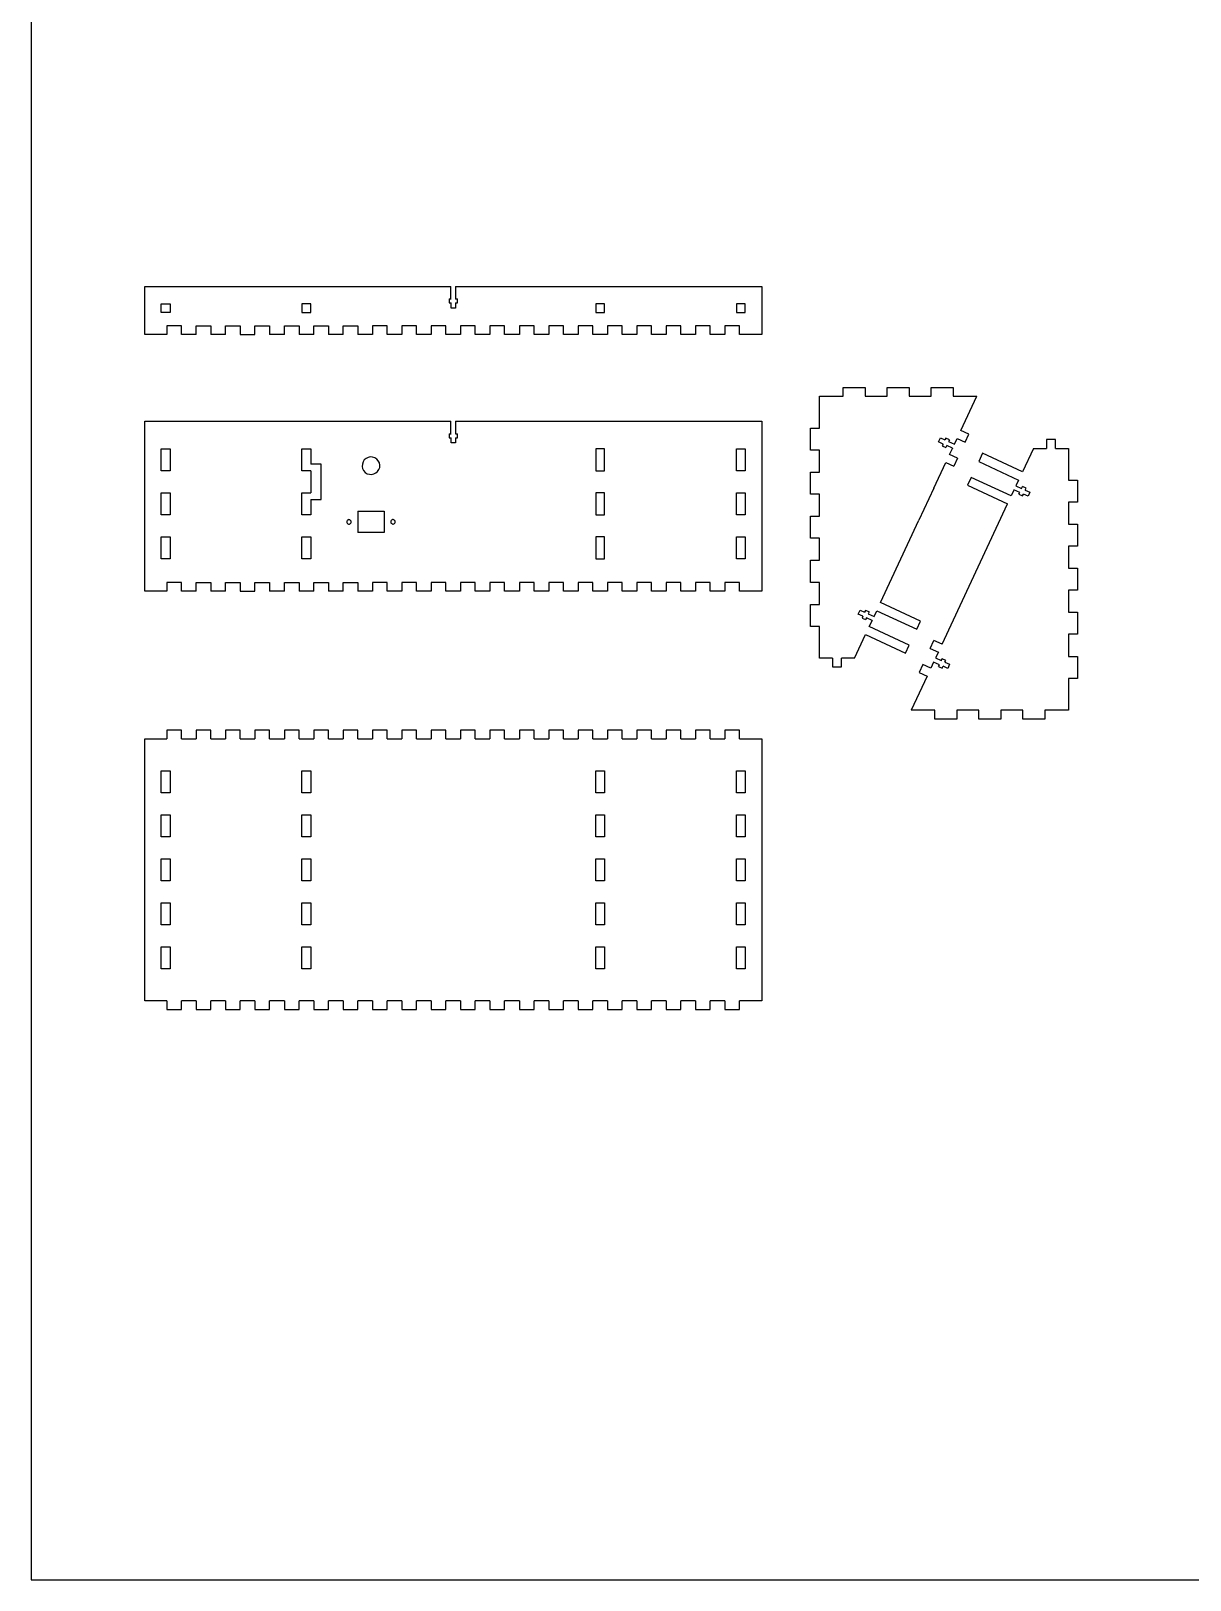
# Model space of a CAD drawing. Header units: metres. Extents: x -1012 to 1988, y -1326 to 674.
# Drawn here: x -1012 to -223, y -1326 to -271 of the extents above; entities that cross this region are included whole.
import ezdxf

# ---------------------------------------------------------------- set-up
doc = ezdxf.new("R2010")
doc.units = ezdxf.units.M

msp = doc.modelspace()

# ---------------------------------------------------------------- linework, layer by layer
at = {"layer": 'Layer0'}
for p, q in [((-1012.2, 674.1), (-1012.2, -1325.9)), ((-934.7, -477.6), (-934.7, -444.8)), ((-934.7, -444.8), (-726.3, -444.8)), ((-727.4, -453.4), (-726.3, -453.4)), ((-727.4, -453.4), (-727.4, -456.1)), ((-726.3, -453.4), (-726.3, -444.8)), ((-726.3, -453.5), (-726.3, -453.4)), ((-726.3, -453.4), (-726.1, -453.4)), ((-723.1, -444.8), (-723.1, -453.4)), ((-723.1, -444.8), (-514.7, -444.8)), ((-723.1, -453.4), (-721.7, -453.4)), ((-723.1, -453.4), (-723.1, -453.5)), ((-721.7, -456.1), (-721.7, -453.4)), ((-514.7, -444.8), (-514.7, -477.6)), ((-923.5, -462.6), (-923.5, -456.6)), ((-923.5, -456.6), (-917.5, -456.6)), ((-917.5, -462.6), (-923.5, -462.6)), ((-917.5, -456.6), (-917.5, -462.6)), ((-827.7, -456.6), (-827.7, -462.6)), ((-821.7, -456.6), (-827.7, -456.6)), ((-827.7, -462.6), (-821.7, -462.6)), ((-821.7, -462.6), (-821.7, -456.6)), ((-727.4, -456.1), (-726.1, -456.1)), ((-726.1, -459.6), (-726.1, -456.1)), ((-723.1, -459.6), (-726.1, -459.6)), ((-723.1, -456.1), (-721.7, -456.1)), ((-723.1, -456.1), (-723.1, -459.6)), ((-627.7, -456.6), (-627.7, -462.6)), ((-621.7, -456.6), (-627.7, -456.6)), ((-627.7, -462.6), (-621.7, -462.6)), ((-621.7, -462.6), (-621.7, -456.6)), ((-525.9, -456.6), (-531.9, -456.6)), ((-531.9, -456.6), (-531.9, -462.6)), ((-531.9, -462.6), (-525.9, -462.6)), ((-525.9, -462.6), (-525.9, -456.6)), ((-909.7, -471.6), (-919.7, -471.6)), ((-919.7, -471.6), (-919.7, -477.6)), ((-909.7, -477.6), (-909.7, -471.6)), ((-899.7, -477.6), (-899.7, -471.6)), ((-899.7, -471.6), (-889.7, -471.6)), ((-889.7, -471.6), (-889.7, -477.6)), ((-879.7, -477.6), (-879.7, -471.6)), ((-879.7, -471.6), (-869.7, -471.6)), ((-869.7, -471.6), (-869.7, -477.6)), ((-859.7, -477.6), (-859.7, -471.6)), ((-859.7, -471.6), (-849.7, -471.6)), ((-849.7, -471.6), (-849.7, -477.6)), ((-839.7, -477.6), (-839.7, -471.6)), ((-839.7, -471.6), (-829.7, -471.6)), ((-829.7, -471.6), (-829.7, -477.6)), ((-819.7, -477.6), (-819.7, -471.6)), ((-819.7, -471.6), (-809.7, -471.6)), ((-809.7, -471.6), (-809.7, -477.6)), ((-799.7, -477.6), (-799.7, -471.6)), ((-799.7, -471.6), (-789.7, -471.6)), ((-789.7, -471.6), (-789.7, -477.6)), ((-769.7, -471.6), (-779.7, -471.6)), ((-779.7, -471.6), (-779.7, -477.6)), ((-769.7, -477.6), (-769.7, -471.6)), ((-749.7, -471.6), (-759.7, -471.6)), ((-759.7, -471.6), (-759.7, -477.6)), ((-749.7, -477.6), (-749.7, -471.6)), ((-729.7, -471.6), (-739.7, -471.6)), ((-739.7, -471.6), (-739.7, -477.6)), ((-729.7, -477.6), (-729.7, -471.6)), ((-709.7, -471.6), (-719.7, -471.6)), ((-719.7, -471.6), (-719.7, -477.6)), ((-709.7, -477.6), (-709.7, -471.6)), ((-689.7, -471.6), (-699.7, -471.6)), ((-699.7, -471.6), (-699.7, -477.6)), ((-689.7, -477.6), (-689.7, -471.6)), ((-669.7, -471.6), (-679.7, -471.6)), ((-679.7, -471.6), (-679.7, -477.6)), ((-669.7, -477.6), (-669.7, -471.6)), ((-649.7, -471.6), (-659.7, -471.6)), ((-659.7, -471.6), (-659.7, -477.6)), ((-649.7, -477.6), (-649.7, -471.6)), ((-629.7, -471.6), (-639.7, -471.6)), ((-639.7, -471.6), (-639.7, -477.6)), ((-629.7, -477.6), (-629.7, -471.6)), ((-609.7, -471.6), (-619.7, -471.6)), ((-619.7, -471.6), (-619.7, -477.6)), ((-609.7, -477.6), (-609.7, -471.6)), ((-589.7, -471.6), (-599.7, -471.6)), ((-599.7, -471.6), (-599.7, -477.6)), ((-589.7, -477.6), (-589.7, -471.6)), ((-569.7, -471.6), (-579.7, -471.6)), ((-579.7, -471.6), (-579.7, -477.6)), ((-569.7, -477.6), (-569.7, -471.6)), ((-549.7, -471.6), (-559.7, -471.6)), ((-559.7, -471.6), (-559.7, -477.6)), ((-549.7, -477.6), (-549.7, -471.6)), ((-529.7, -471.6), (-539.7, -471.6)), ((-539.7, -471.6), (-539.7, -477.6)), ((-529.7, -477.6), (-529.7, -471.6)), ((-919.7, -477.6), (-934.7, -477.6)), ((-899.7, -477.6), (-909.7, -477.6)), ((-879.7, -477.6), (-889.7, -477.6)), ((-869.7, -477.6), (-859.7, -477.6)), ((-839.7, -477.6), (-849.7, -477.6)), ((-819.7, -477.6), (-829.7, -477.6)), ((-799.7, -477.6), (-809.7, -477.6)), ((-779.7, -477.6), (-789.7, -477.6)), ((-759.7, -477.6), (-769.7, -477.6)), ((-739.7, -477.6), (-749.7, -477.6)), ((-719.7, -477.6), (-729.7, -477.6)), ((-699.7, -477.6), (-709.7, -477.6)), ((-679.7, -477.6), (-689.7, -477.6)), ((-659.7, -477.6), (-669.7, -477.6)), ((-639.7, -477.6), (-649.7, -477.6)), ((-619.7, -477.6), (-629.7, -477.6)), ((-599.7, -477.6), (-609.7, -477.6)), ((-579.7, -477.6), (-589.7, -477.6)), ((-559.7, -477.6), (-569.7, -477.6)), ((-539.7, -477.6), (-549.7, -477.6)), ((-514.7, -477.6), (-529.7, -477.6)), ((-459.3, -519.7), (-459.3, -513.7)), ((-459.3, -513.7), (-444.3, -513.7)), ((-444.3, -513.7), (-444.3, -519.7)), ((-429.3, -519.7), (-429.3, -513.7)), ((-429.3, -513.7), (-414.3, -513.7)), ((-414.3, -513.7), (-414.3, -519.7)), ((-399.3, -519.7), (-399.3, -513.7)), ((-399.3, -513.7), (-384.3, -513.7)), ((-384.3, -513.7), (-384.3, -519.7)), ((-475.4, -519.7), (-459.3, -519.7)), ((-475.4, -541.4), (-475.4, -519.7)), ((-444.3, -519.7), (-429.3, -519.7)), ((-414.3, -519.7), (-399.3, -519.7)), ((-384.3, -519.7), (-368.2, -519.7)), ((-379.1, -542.9), (-368.2, -519.7)), ((-934.7, -652.5), (-934.7, -536.6)), ((-934.7, -536.6), (-726.3, -536.6)), ((-726.3, -545.2), (-726.3, -536.6)), ((-723.1, -536.6), (-723.1, -545.2)), ((-723.1, -536.6), (-514.7, -536.6)), ((-514.7, -536.6), (-514.7, -652.5)), ((-727.4, -545.2), (-727.4, -547.9)), ((-727.4, -545.2), (-726.3, -545.2)), ((-727.4, -547.9), (-726.1, -547.9)), ((-726.3, -545.2), (-726.3, -545.2)), ((-726.3, -545.2), (-726.1, -545.2)), ((-726.1, -551.3), (-726.1, -547.9)), ((-723.1, -545.2), (-721.7, -545.2)), ((-723.1, -545.2), (-723.1, -545.2)), ((-723.1, -547.9), (-723.1, -551.3)), ((-723.1, -547.9), (-721.7, -547.9)), ((-721.7, -547.9), (-721.7, -545.2)), ((-481.4, -556.4), (-481.4, -541.4)), ((-481.4, -541.4), (-475.4, -541.4)), ((-394.3, -550.8), (-393, -548)), ((-393, -548), (-389.9, -549.4)), ((-389.3, -548.2), (-389.9, -549.4)), ((-386.9, -549.3), (-389.3, -548.2)), ((-383.5, -552.4), (-381.6, -548.4)), ((-381.6, -548.4), (-376.2, -550.9)), ((-373.7, -545.5), (-379.1, -542.9)), ((-376.2, -550.9), (-373.7, -545.5)), ((-923.5, -570.4), (-923.5, -555.4)), ((-923.5, -555.4), (-917.5, -555.4)), ((-917.5, -555.4), (-917.5, -570.4)), ((-827.7, -570.4), (-827.7, -555.4)), ((-827.7, -555.4), (-821.7, -555.4)), ((-821.7, -555.4), (-821.7, -565.9)), ((-723.1, -551.3), (-726.1, -551.3)), ((-621.7, -555.4), (-627.7, -555.4)), ((-627.7, -555.4), (-627.7, -570.4)), ((-621.7, -570.4), (-621.7, -555.4)), ((-531.9, -570.4), (-531.9, -555.4)), ((-531.9, -555.4), (-525.9, -555.4)), ((-525.9, -555.4), (-525.9, -570.4)), ((-475.4, -556.4), (-481.4, -556.4)), ((-475.4, -571.4), (-475.4, -556.4)), ((-391.1, -552.2), (-394.3, -550.8)), ((-391.1, -552.2), (-391.7, -553.4)), ((-391.7, -553.4), (-389.2, -554.5)), ((-388.6, -553.3), (-389.2, -554.5)), ((-388.6, -553.3), (-388.7, -553.3)), ((-384.8, -555.1), (-388.6, -553.3)), ((-386.9, -549.3), (-387.4, -550.5)), ((-387.4, -550.5), (-383.5, -552.4)), ((-386.7, -559.3), (-384.8, -555.3)), ((-384.8, -555.1), (-384.8, -555.3)), ((-364.4, -558.5), (-366.9, -564)), ((-337.2, -571.2), (-364.4, -558.5)), ((-329.7, -555.2), (-337.2, -571.2)), ((-329.7, -555.2), (-320.7, -555.2)), ((-314.7, -549.2), (-320.7, -549.2)), ((-320.7, -549.2), (-320.7, -555.2)), ((-314.7, -555.2), (-314.7, -549.2)), ((-314.7, -555.2), (-305.7, -555.2)), ((-305.7, -555.2), (-305.7, -576.8)), ((-814.7, -565.9), (-821.7, -565.9)), ((-814.7, -589.9), (-814.7, -565.9)), ((-786.6, -565.8), (-786.7, -567.4)), ((-786.7, -567.4), (-786.4, -568.9)), ((-786.1, -564.3), (-786.6, -565.8)), ((-786.4, -568.9), (-785.7, -570.3)), ((-785.3, -563), (-786.1, -564.3)), ((-784.1, -562), (-785.3, -563)), ((-782.7, -561.3), (-784.1, -562)), ((-781.2, -561), (-782.7, -561.3)), ((-779.6, -561.1), (-781.2, -561)), ((-778.1, -561.5), (-779.6, -561.1)), ((-776.8, -562.4), (-778.1, -561.5)), ((-775.8, -563.6), (-776.8, -562.4)), ((-776.2, -570.9), (-775.3, -569.5)), ((-775, -565), (-775.8, -563.6)), ((-775.3, -569.5), (-774.8, -568.1)), ((-774.7, -566.5), (-775, -565)), ((-774.8, -568.1), (-774.7, -566.5)), ((-397.4, -582.3), (-389.2, -564.7)), ((-389.2, -564.7), (-383.8, -567.2)), ((-381.3, -561.8), (-386.7, -559.3)), ((-381.3, -561.8), (-383.8, -567.2)), ((-366.9, -564), (-339.8, -576.7)), ((-917.5, -570.4), (-923.5, -570.4)), ((-821.7, -570.4), (-827.7, -570.4)), ((-821.7, -570.4), (-821.7, -585.4)), ((-785.7, -570.3), (-784.6, -571.5)), ((-784.6, -571.5), (-783.3, -572.4)), ((-783.3, -572.4), (-781.8, -572.8)), ((-781.8, -572.8), (-780.3, -572.9)), ((-780.3, -572.9), (-778.7, -572.6)), ((-778.7, -572.6), (-777.3, -571.9)), ((-777.3, -571.9), (-776.2, -570.9)), ((-627.7, -570.4), (-621.7, -570.4)), ((-525.9, -570.4), (-531.9, -570.4)), ((-481.4, -571.4), (-475.4, -571.4)), ((-481.4, -586.4), (-481.4, -571.4)), ((-372, -574.9), (-374.6, -580.3)), ((-344.8, -587.5), (-372, -574.9)), ((-339.8, -576.7), (-341.6, -580.7)), ((-305.7, -576.8), (-299.7, -576.8)), ((-299.7, -576.8), (-299.7, -591.8)), ((-923.5, -600.4), (-923.5, -585.4)), ((-923.5, -585.4), (-917.5, -585.4)), ((-917.5, -585.4), (-917.5, -600.4)), ((-827.7, -600.4), (-827.7, -585.4)), ((-827.7, -585.4), (-821.7, -585.4)), ((-821.7, -589.9), (-821.7, -600.4)), ((-821.7, -589.9), (-814.7, -589.9)), ((-621.7, -585.4), (-627.7, -585.4)), ((-627.7, -585.4), (-627.7, -600.4)), ((-621.7, -600.4), (-621.7, -585.4)), ((-531.9, -600.4), (-531.9, -585.4)), ((-531.9, -585.4), (-525.9, -585.4)), ((-525.9, -585.4), (-525.9, -600.4)), ((-475.4, -586.4), (-481.4, -586.4)), ((-475.4, -601.4), (-475.4, -586.4)), ((-397.4, -582.3), (-407.6, -604)), ((-374.6, -580.3), (-347.4, -593)), ((-343, -583.6), (-344.8, -587.5)), ((-342.9, -583.4), (-343, -583.6)), ((-338.9, -585.2), (-342.9, -583.4)), ((-341.6, -580.7), (-337.7, -582.5)), ((-339.5, -586.4), (-338.9, -585.2)), ((-339.5, -586.4), (-337, -587.5)), ((-337.7, -582.5), (-337.2, -581.2)), ((-337.7, -582.5), (-337.7, -582.5)), ((-334.7, -582.3), (-337.2, -581.2)), ((-337, -587.5), (-336.5, -586.3)), ((-333.3, -587.7), (-336.5, -586.3)), ((-335.3, -583.6), (-334.7, -582.3)), ((-335.3, -583.6), (-332.1, -585)), ((-332.1, -585), (-333.3, -587.7)), ((-917.5, -600.4), (-923.5, -600.4)), ((-821.7, -600.4), (-827.7, -600.4)), ((-789.7, -597.9), (-771.7, -597.9)), ((-789.7, -597.9), (-789.7, -612.5)), ((-771.7, -597.9), (-771.7, -612.5)), ((-627.7, -600.4), (-621.7, -600.4)), ((-525.9, -600.4), (-531.9, -600.4)), ((-481.4, -616.4), (-481.4, -601.4)), ((-481.4, -601.4), (-475.4, -601.4)), ((-391.9, -688.5), (-347.4, -593)), ((-305.7, -591.8), (-305.7, -606.8)), ((-299.7, -591.8), (-305.7, -591.8)), ((-797, -604.5), (-797.2, -604.8)), ((-797.2, -604.8), (-797.2, -605.2)), ((-797.2, -605.2), (-797.2, -605.6)), ((-797.2, -605.6), (-797, -606)), ((-796.8, -604.2), (-797, -604.5)), ((-797, -606), (-796.8, -606.3)), ((-796.5, -603.9), (-796.8, -604.2)), ((-796.8, -606.3), (-796.5, -606.5)), ((-796.1, -603.8), (-796.5, -603.9)), ((-796.5, -606.5), (-796.1, -606.7)), ((-795.7, -603.7), (-796.1, -603.8)), ((-796.1, -606.7), (-795.7, -606.7)), ((-795.3, -603.8), (-795.7, -603.7)), ((-795.7, -606.7), (-795.3, -606.7)), ((-795, -603.9), (-795.3, -603.8)), ((-795.3, -606.7), (-795, -606.5)), ((-794.6, -604.2), (-795, -603.9)), ((-795, -606.5), (-794.6, -606.3)), ((-794.4, -604.5), (-794.6, -604.2)), ((-794.6, -606.3), (-794.4, -606)), ((-794.3, -604.8), (-794.4, -604.5)), ((-794.4, -606), (-794.3, -605.6)), ((-794.2, -605.2), (-794.3, -604.8)), ((-794.3, -605.6), (-794.2, -605.2)), ((-767.1, -604.7), (-767.2, -605.1)), ((-767.2, -605.1), (-767.2, -605.5)), ((-767.2, -605.5), (-767.1, -605.8)), ((-766.9, -604.3), (-767.1, -604.7)), ((-767.1, -605.8), (-766.9, -606.2)), ((-766.7, -604.1), (-766.9, -604.3)), ((-766.9, -606.2), (-766.6, -606.4)), ((-766.3, -603.9), (-766.7, -604.1)), ((-766.6, -606.4), (-766.2, -606.6)), ((-766, -603.7), (-766.3, -603.9)), ((-766.2, -606.6), (-765.9, -606.7)), ((-765.6, -603.7), (-766, -603.7)), ((-765.9, -606.7), (-765.5, -606.7)), ((-765.2, -603.8), (-765.6, -603.7)), ((-765.5, -606.7), (-765.1, -606.6)), ((-764.8, -604), (-765.2, -603.8)), ((-765.1, -606.6), (-764.8, -606.4)), ((-764.6, -604.3), (-764.8, -604)), ((-764.8, -606.4), (-764.5, -606.1)), ((-764.3, -604.6), (-764.6, -604.3)), ((-764.5, -606.1), (-764.3, -605.7)), ((-764.2, -605), (-764.3, -604.6)), ((-764.3, -605.7), (-764.2, -605.4)), ((-764.2, -605.4), (-764.2, -605)), ((-433.8, -660.2), (-407.6, -604)), ((-305.7, -606.8), (-299.7, -606.8)), ((-299.7, -606.8), (-299.7, -621.8)), ((-923.5, -630.4), (-923.5, -615.4)), ((-923.5, -615.4), (-917.5, -615.4)), ((-917.5, -615.4), (-917.5, -630.4)), ((-827.7, -630.4), (-827.7, -615.4)), ((-827.7, -615.4), (-821.7, -615.4)), ((-821.7, -615.4), (-821.7, -630.4)), ((-771.7, -612.5), (-789.7, -612.5)), ((-621.7, -615.4), (-627.7, -615.4)), ((-627.7, -615.4), (-627.7, -630.4)), ((-621.7, -630.4), (-621.7, -615.4)), ((-531.9, -630.4), (-531.9, -615.4)), ((-531.9, -615.4), (-525.9, -615.4)), ((-525.9, -615.4), (-525.9, -630.4)), ((-475.4, -616.4), (-481.4, -616.4)), ((-475.4, -631.4), (-475.4, -616.4)), ((-299.7, -621.8), (-305.7, -621.8)), ((-305.7, -621.8), (-305.7, -636.8)), ((-917.5, -630.4), (-923.5, -630.4)), ((-821.7, -630.4), (-827.7, -630.4)), ((-627.7, -630.4), (-621.7, -630.4)), ((-525.9, -630.4), (-531.9, -630.4)), ((-481.4, -631.4), (-475.4, -631.4)), ((-481.4, -646.4), (-481.4, -631.4)), ((-305.7, -636.8), (-299.7, -636.8)), ((-299.7, -636.8), (-299.7, -651.8)), ((-919.7, -652.5), (-934.7, -652.5)), ((-909.7, -646.5), (-919.7, -646.5)), ((-919.7, -646.5), (-919.7, -652.5)), ((-909.7, -652.5), (-909.7, -646.5)), ((-899.7, -652.5), (-909.7, -652.5)), ((-899.7, -646.5), (-889.7, -646.5)), ((-899.7, -652.5), (-899.7, -646.5)), ((-889.7, -646.5), (-889.7, -652.5)), ((-879.7, -652.5), (-889.7, -652.5)), ((-879.7, -646.5), (-869.7, -646.5)), ((-879.7, -652.5), (-879.7, -646.5)), ((-869.7, -646.5), (-869.7, -652.5)), ((-869.7, -652.5), (-859.7, -652.5)), ((-859.7, -646.5), (-849.7, -646.5)), ((-859.7, -652.5), (-859.7, -646.5)), ((-849.7, -646.5), (-849.7, -652.5)), ((-839.7, -652.5), (-849.7, -652.5)), ((-839.7, -646.5), (-829.7, -646.5)), ((-839.7, -652.5), (-839.7, -646.5)), ((-829.7, -646.5), (-829.7, -652.5)), ((-819.7, -652.5), (-829.7, -652.5)), ((-819.7, -646.5), (-809.7, -646.5)), ((-819.7, -652.5), (-819.7, -646.5)), ((-809.7, -646.5), (-809.7, -652.5)), ((-799.7, -652.5), (-809.7, -652.5)), ((-799.7, -646.5), (-789.7, -646.5)), ((-799.7, -652.5), (-799.7, -646.5)), ((-789.7, -646.5), (-789.7, -652.5)), ((-779.7, -652.5), (-789.7, -652.5)), ((-769.7, -646.5), (-779.7, -646.5)), ((-779.7, -646.5), (-779.7, -652.5)), ((-769.7, -652.5), (-769.7, -646.5)), ((-759.7, -652.5), (-769.7, -652.5)), ((-749.7, -646.5), (-759.7, -646.5)), ((-759.7, -646.5), (-759.7, -652.5)), ((-749.7, -652.5), (-749.7, -646.5)), ((-739.7, -652.5), (-749.7, -652.5)), ((-729.7, -646.5), (-739.7, -646.5)), ((-739.7, -646.5), (-739.7, -652.5)), ((-729.7, -652.5), (-729.7, -646.5)), ((-719.7, -652.5), (-729.7, -652.5)), ((-719.7, -646.5), (-719.7, -652.5)), ((-709.7, -646.5), (-719.7, -646.5)), ((-709.7, -652.5), (-709.7, -646.5)), ((-699.7, -652.5), (-709.7, -652.5)), ((-689.7, -646.5), (-699.7, -646.5)), ((-699.7, -646.5), (-699.7, -652.5)), ((-689.7, -652.5), (-689.7, -646.5)), ((-679.7, -652.5), (-689.7, -652.5)), ((-669.7, -646.5), (-679.7, -646.5)), ((-679.7, -646.5), (-679.7, -652.5)), ((-669.7, -652.5), (-669.7, -646.5)), ((-659.7, -652.5), (-669.7, -652.5)), ((-649.7, -646.5), (-659.7, -646.5)), ((-659.7, -646.5), (-659.7, -652.5)), ((-649.7, -652.5), (-649.7, -646.5)), ((-639.7, -652.5), (-649.7, -652.5)), ((-639.7, -646.5), (-639.7, -652.5)), ((-629.7, -646.5), (-639.7, -646.5)), ((-629.7, -652.5), (-629.7, -646.5)), ((-619.7, -652.5), (-629.7, -652.5)), ((-619.7, -646.5), (-619.7, -652.5)), ((-609.7, -646.5), (-619.7, -646.5)), ((-609.7, -652.5), (-609.7, -646.5)), ((-599.7, -652.5), (-609.7, -652.5)), ((-599.7, -646.5), (-599.7, -652.5)), ((-589.7, -646.5), (-599.7, -646.5)), ((-589.7, -652.5), (-589.7, -646.5)), ((-579.7, -652.5), (-589.7, -652.5)), ((-569.7, -646.5), (-579.7, -646.5)), ((-579.7, -646.5), (-579.7, -652.5)), ((-569.7, -652.5), (-569.7, -646.5)), ((-559.7, -652.5), (-569.7, -652.5)), ((-549.7, -646.5), (-559.7, -646.5)), ((-559.7, -646.5), (-559.7, -652.5)), ((-549.7, -652.5), (-549.7, -646.5)), ((-539.7, -652.5), (-549.7, -652.5)), ((-529.7, -646.5), (-539.7, -646.5)), ((-539.7, -646.5), (-539.7, -652.5)), ((-529.7, -652.5), (-529.7, -646.5)), ((-514.7, -652.5), (-529.7, -652.5)), ((-475.4, -646.4), (-481.4, -646.4)), ((-475.4, -661.4), (-475.4, -646.4)), ((-299.7, -651.8), (-305.7, -651.8)), ((-305.7, -651.8), (-305.7, -666.8)), ((-481.4, -661.4), (-475.4, -661.4)), ((-481.4, -676.4), (-481.4, -661.4)), ((-406.6, -672.9), (-433.8, -660.2)), ((-449, -668.1), (-447.7, -665.3)), ((-445.8, -669.5), (-449, -668.1)), ((-447.7, -665.3), (-444.6, -666.7)), ((-445.8, -669.5), (-446.3, -670.7)), ((-446.3, -670.7), (-443.9, -671.8)), ((-444, -665.5), (-444.6, -666.7)), ((-441.6, -666.6), (-444, -665.5)), ((-443.3, -670.6), (-443.9, -671.8)), ((-443.3, -670.6), (-443.4, -670.5)), ((-439.4, -672.4), (-443.3, -670.6)), ((-441.6, -666.6), (-442.1, -667.8)), ((-442.1, -667.8), (-438.2, -669.7)), ((-441.4, -676.5), (-439.5, -672.6)), ((-439.4, -672.4), (-439.5, -672.6)), ((-438.2, -669.7), (-436.3, -665.7)), ((-436.3, -665.7), (-409.1, -678.3)), ((-409.1, -678.3), (-406.6, -672.9)), ((-305.7, -666.8), (-299.7, -666.8)), ((-299.7, -666.8), (-299.7, -681.8)), ((-475.4, -676.4), (-481.4, -676.4)), ((-475.4, -698), (-475.4, -676.4)), ((-451.4, -698), (-443.9, -682)), ((-443.9, -682), (-416.7, -694.7)), ((-414.2, -689.2), (-441.4, -676.5)), ((-305.7, -681.8), (-305.7, -696.8)), ((-299.7, -681.8), (-305.7, -681.8)), ((-416.7, -694.7), (-414.2, -689.2)), ((-399.9, -691.4), (-397.4, -686)), ((-399.9, -691.4), (-394.4, -693.9)), ((-391.9, -688.5), (-397.4, -686)), ((-394.4, -693.9), (-396.3, -697.9)), ((-466.4, -698), (-475.4, -698)), ((-466.4, -698), (-466.4, -704)), ((-466.4, -704), (-460.4, -704)), ((-451.4, -698), (-460.4, -698)), ((-460.4, -704), (-460.4, -698)), ((-405, -702.3), (-407.5, -707.7)), ((-399.5, -704.8), (-405, -702.3)), ((-397.7, -700.8), (-399.5, -704.8)), ((-397.6, -700.7), (-397.7, -700.8)), ((-393.6, -702.5), (-397.6, -700.7)), ((-396.3, -697.9), (-392.4, -699.7)), ((-394.2, -703.7), (-393.6, -702.5)), ((-394.2, -703.7), (-391.7, -704.8)), ((-392.4, -699.7), (-391.9, -698.5)), ((-392.4, -699.7), (-392.4, -699.8)), ((-389.4, -699.6), (-391.9, -698.5)), ((-391.7, -704.8), (-391.2, -703.6)), ((-388, -705), (-391.2, -703.6)), ((-389.9, -700.8), (-389.4, -699.6)), ((-389.9, -700.8), (-386.8, -702.2)), ((-386.8, -702.2), (-388, -705)), ((-305.7, -696.8), (-299.7, -696.8)), ((-299.7, -696.8), (-299.7, -711.8)), ((-402.1, -710.3), (-412.9, -733.5)), ((-407.5, -707.7), (-402.1, -710.3)), ((-299.7, -711.8), (-305.7, -711.8)), ((-305.7, -711.8), (-305.7, -733.5)), ((-396.8, -733.5), (-412.9, -733.5)), ((-396.8, -739.5), (-396.8, -733.5)), ((-381.8, -733.5), (-381.8, -739.5)), ((-366.8, -733.5), (-381.8, -733.5)), ((-366.8, -739.5), (-366.8, -733.5)), ((-336.8, -733.5), (-351.8, -733.5)), ((-351.8, -733.5), (-351.8, -739.5)), ((-336.8, -739.5), (-336.8, -733.5)), ((-321.8, -733.5), (-321.8, -739.5)), ((-305.7, -733.5), (-321.8, -733.5)), ((-909.7, -747), (-919.7, -747)), ((-919.7, -747), (-919.7, -753)), ((-909.7, -753), (-909.7, -747)), ((-889.7, -747), (-899.7, -747)), ((-899.7, -747), (-899.7, -753)), ((-889.7, -753), (-889.7, -747)), ((-869.7, -747), (-879.7, -747)), ((-879.7, -747), (-879.7, -753)), ((-869.7, -753), (-869.7, -747)), ((-849.7, -747), (-859.7, -747)), ((-859.7, -747), (-859.7, -753)), ((-849.7, -753), (-849.7, -747)), ((-829.7, -747), (-839.7, -747)), ((-839.7, -747), (-839.7, -753)), ((-829.7, -753), (-829.7, -747)), ((-809.7, -747), (-819.7, -747)), ((-819.7, -747), (-819.7, -753)), ((-809.7, -753), (-809.7, -747)), ((-789.7, -747), (-799.7, -747)), ((-799.7, -747), (-799.7, -753)), ((-789.7, -753), (-789.7, -747)), ((-769.7, -747), (-779.7, -747)), ((-779.7, -747), (-779.7, -753)), ((-769.7, -753), (-769.7, -747)), ((-749.7, -747), (-759.7, -747)), ((-759.7, -747), (-759.7, -753)), ((-749.7, -753), (-749.7, -747)), ((-729.7, -747), (-739.7, -747)), ((-739.7, -747), (-739.7, -753)), ((-729.7, -753), (-729.7, -747)), ((-709.7, -747), (-719.7, -747)), ((-719.7, -747), (-719.7, -753)), ((-709.7, -753), (-709.7, -747)), ((-689.7, -747), (-699.7, -747)), ((-699.7, -747), (-699.7, -753)), ((-689.7, -753), (-689.7, -747)), ((-669.7, -747), (-679.7, -747)), ((-679.7, -747), (-679.7, -753)), ((-669.7, -753), (-669.7, -747)), ((-649.7, -747), (-659.7, -747)), ((-659.7, -747), (-659.7, -753)), ((-649.7, -753), (-649.7, -747)), ((-629.7, -747), (-639.7, -747)), ((-639.7, -747), (-639.7, -753)), ((-629.7, -753), (-629.7, -747)), ((-609.7, -747), (-619.7, -747)), ((-619.7, -747), (-619.7, -753)), ((-609.7, -753), (-609.7, -747)), ((-589.7, -747), (-599.7, -747)), ((-599.7, -747), (-599.7, -753)), ((-589.7, -753), (-589.7, -747)), ((-569.7, -747), (-579.7, -747)), ((-579.7, -747), (-579.7, -753)), ((-569.7, -753), (-569.7, -747)), ((-549.7, -747), (-559.7, -747)), ((-559.7, -747), (-559.7, -753)), ((-549.7, -753), (-549.7, -747)), ((-529.7, -747), (-539.7, -747)), ((-539.7, -747), (-539.7, -753)), ((-529.7, -753), (-529.7, -747)), ((-381.8, -739.5), (-396.8, -739.5)), ((-351.8, -739.5), (-366.8, -739.5)), ((-321.8, -739.5), (-336.8, -739.5)), ((-934.7, -931.4), (-934.7, -753)), ((-934.7, -753), (-919.7, -753)), ((-909.7, -753), (-899.7, -753)), ((-889.7, -753), (-879.7, -753)), ((-869.7, -753), (-859.7, -753)), ((-849.7, -753), (-839.7, -753)), ((-829.7, -753), (-819.7, -753)), ((-809.7, -753), (-799.7, -753)), ((-789.7, -753), (-779.7, -753)), ((-769.7, -753), (-759.7, -753)), ((-749.7, -753), (-739.7, -753)), ((-729.7, -753), (-719.7, -753)), ((-709.7, -753), (-699.7, -753)), ((-689.7, -753), (-679.7, -753)), ((-669.7, -753), (-659.7, -753)), ((-649.7, -753), (-639.7, -753)), ((-629.7, -753), (-619.7, -753)), ((-609.7, -753), (-599.7, -753)), ((-589.7, -753), (-579.7, -753)), ((-569.7, -753), (-559.7, -753)), ((-549.7, -753), (-539.7, -753)), ((-529.7, -753), (-514.7, -753)), ((-514.7, -753), (-514.7, -931.4)), ((-923.5, -774.7), (-917.5, -774.7)), ((-923.5, -789.7), (-923.5, -774.7)), ((-917.5, -774.7), (-917.5, -789.7)), ((-827.7, -774.7), (-821.7, -774.7)), ((-827.7, -789.7), (-827.7, -774.7)), ((-821.7, -774.7), (-821.7, -789.7)), ((-627.7, -774.7), (-621.7, -774.7)), ((-627.7, -789.7), (-627.7, -774.7)), ((-621.7, -774.7), (-621.7, -789.7)), ((-531.9, -774.7), (-525.9, -774.7)), ((-531.9, -789.7), (-531.9, -774.7)), ((-525.9, -774.7), (-525.9, -789.7)), ((-917.5, -789.7), (-923.5, -789.7)), ((-821.7, -789.7), (-827.7, -789.7)), ((-621.7, -789.7), (-627.7, -789.7)), ((-525.9, -789.7), (-531.9, -789.7)), ((-923.5, -804.7), (-917.5, -804.7)), ((-923.5, -819.7), (-923.5, -804.7)), ((-917.5, -804.7), (-917.5, -819.7)), ((-827.7, -804.7), (-821.7, -804.7)), ((-827.7, -819.7), (-827.7, -804.7)), ((-821.7, -804.7), (-821.7, -819.7)), ((-627.7, -804.7), (-621.7, -804.7)), ((-627.7, -819.7), (-627.7, -804.7)), ((-621.7, -804.7), (-621.7, -819.7)), ((-531.9, -804.7), (-525.9, -804.7)), ((-531.9, -819.7), (-531.9, -804.7)), ((-525.9, -804.7), (-525.9, -819.7)), ((-917.5, -819.7), (-923.5, -819.7)), ((-821.7, -819.7), (-827.7, -819.7)), ((-621.7, -819.7), (-627.7, -819.7)), ((-525.9, -819.7), (-531.9, -819.7)), ((-923.5, -834.7), (-917.5, -834.7)), ((-923.5, -849.7), (-923.5, -834.7)), ((-917.5, -834.7), (-917.5, -849.7)), ((-827.7, -834.7), (-821.7, -834.7)), ((-827.7, -849.7), (-827.7, -834.7)), ((-821.7, -834.7), (-821.7, -849.7)), ((-627.7, -834.7), (-621.7, -834.7)), ((-627.7, -849.7), (-627.7, -834.7)), ((-621.7, -834.7), (-621.7, -849.7)), ((-531.9, -834.7), (-525.9, -834.7)), ((-531.9, -849.7), (-531.9, -834.7)), ((-525.9, -834.7), (-525.9, -849.7)), ((-917.5, -849.7), (-923.5, -849.7)), ((-821.7, -849.7), (-827.7, -849.7)), ((-621.7, -849.7), (-627.7, -849.7)), ((-525.9, -849.7), (-531.9, -849.7)), ((-923.5, -864.7), (-917.5, -864.7)), ((-923.5, -879.7), (-923.5, -864.7)), ((-917.5, -864.7), (-917.5, -879.7)), ((-827.7, -864.7), (-821.7, -864.7)), ((-827.7, -879.7), (-827.7, -864.7)), ((-821.7, -864.7), (-821.7, -879.7)), ((-627.7, -864.7), (-621.7, -864.7)), ((-627.7, -879.7), (-627.7, -864.7)), ((-621.7, -864.7), (-621.7, -879.7)), ((-531.9, -864.7), (-525.9, -864.7)), ((-531.9, -879.7), (-531.9, -864.7)), ((-525.9, -864.7), (-525.9, -879.7)), ((-917.5, -879.7), (-923.5, -879.7)), ((-821.7, -879.7), (-827.7, -879.7)), ((-621.7, -879.7), (-627.7, -879.7)), ((-525.9, -879.7), (-531.9, -879.7)), ((-923.5, -894.7), (-917.5, -894.7)), ((-923.5, -909.7), (-923.5, -894.7)), ((-917.5, -894.7), (-917.5, -909.7)), ((-827.7, -894.7), (-821.7, -894.7)), ((-827.7, -909.7), (-827.7, -894.7)), ((-821.7, -894.7), (-821.7, -909.7)), ((-627.7, -894.7), (-621.7, -894.7)), ((-627.7, -909.7), (-627.7, -894.7)), ((-621.7, -894.7), (-621.7, -909.7)), ((-531.9, -894.7), (-525.9, -894.7)), ((-531.9, -909.7), (-531.9, -894.7)), ((-525.9, -894.7), (-525.9, -909.7)), ((-917.5, -909.7), (-923.5, -909.7)), ((-821.7, -909.7), (-827.7, -909.7)), ((-621.7, -909.7), (-627.7, -909.7)), ((-525.9, -909.7), (-531.9, -909.7)), ((-919.7, -931.4), (-934.7, -931.4)), ((-919.7, -931.4), (-919.7, -937.4)), ((-919.7, -937.4), (-909.7, -937.4)), ((-899.7, -931.4), (-909.7, -931.4)), ((-909.7, -937.4), (-909.7, -931.4)), ((-899.7, -931.4), (-899.7, -937.4)), ((-899.7, -937.4), (-889.7, -937.4)), ((-879.7, -931.4), (-889.7, -931.4)), ((-889.7, -937.4), (-889.7, -931.4)), ((-879.7, -931.4), (-879.7, -937.4)), ((-879.7, -937.4), (-869.7, -937.4)), ((-859.7, -931.4), (-869.7, -931.4)), ((-869.7, -937.4), (-869.7, -931.4)), ((-859.7, -931.4), (-859.7, -937.4)), ((-859.7, -937.4), (-849.7, -937.4)), ((-839.7, -931.4), (-849.7, -931.4)), ((-849.7, -937.4), (-849.7, -931.4)), ((-839.7, -931.4), (-839.7, -937.4)), ((-839.7, -937.4), (-829.7, -937.4)), ((-819.7, -931.4), (-829.7, -931.4)), ((-829.7, -937.4), (-829.7, -931.4)), ((-819.7, -931.4), (-819.7, -937.4)), ((-819.7, -937.4), (-809.7, -937.4)), ((-799.7, -931.4), (-809.7, -931.4)), ((-809.7, -937.4), (-809.7, -931.4)), ((-799.7, -931.4), (-799.7, -937.4)), ((-799.7, -937.4), (-789.7, -937.4)), ((-779.7, -931.4), (-789.7, -931.4)), ((-789.7, -937.4), (-789.7, -931.4)), ((-779.7, -931.4), (-779.7, -937.4)), ((-779.7, -937.4), (-769.7, -937.4)), ((-759.7, -931.4), (-769.7, -931.4)), ((-769.7, -937.4), (-769.7, -931.4)), ((-759.7, -931.4), (-759.7, -937.4)), ((-759.7, -937.4), (-749.7, -937.4)), ((-739.7, -931.4), (-749.7, -931.4)), ((-749.7, -937.4), (-749.7, -931.4)), ((-739.7, -931.4), (-739.7, -937.4)), ((-739.7, -937.4), (-729.7, -937.4)), ((-719.7, -931.4), (-729.7, -931.4)), ((-729.7, -937.4), (-729.7, -931.4)), ((-719.7, -931.4), (-719.7, -937.4)), ((-719.7, -937.4), (-709.7, -937.4)), ((-699.7, -931.4), (-709.7, -931.4)), ((-709.7, -937.4), (-709.7, -931.4)), ((-699.7, -931.4), (-699.7, -937.4)), ((-699.7, -937.4), (-689.7, -937.4)), ((-679.7, -931.4), (-689.7, -931.4)), ((-689.7, -937.4), (-689.7, -931.4)), ((-679.7, -931.4), (-679.7, -937.4)), ((-679.7, -937.4), (-669.7, -937.4)), ((-659.7, -931.4), (-669.7, -931.4)), ((-669.7, -937.4), (-669.7, -931.4)), ((-659.7, -931.4), (-659.7, -937.4)), ((-659.7, -937.4), (-649.7, -937.4)), ((-639.7, -931.4), (-649.7, -931.4)), ((-649.7, -937.4), (-649.7, -931.4)), ((-639.7, -931.4), (-639.7, -937.4)), ((-639.7, -937.4), (-629.7, -937.4)), ((-619.7, -931.4), (-629.7, -931.4)), ((-629.7, -937.4), (-629.7, -931.4)), ((-619.7, -931.4), (-619.7, -937.4)), ((-619.7, -937.4), (-609.7, -937.4)), ((-599.7, -931.4), (-609.7, -931.4)), ((-609.7, -937.4), (-609.7, -931.4)), ((-599.7, -931.4), (-599.7, -937.4)), ((-599.7, -937.4), (-589.7, -937.4)), ((-579.7, -931.4), (-589.7, -931.4)), ((-589.7, -937.4), (-589.7, -931.4)), ((-579.7, -931.4), (-579.7, -937.4)), ((-579.7, -937.4), (-569.7, -937.4)), ((-559.7, -931.4), (-569.7, -931.4)), ((-569.7, -937.4), (-569.7, -931.4)), ((-559.7, -931.4), (-559.7, -937.4)), ((-559.7, -937.4), (-549.7, -937.4)), ((-539.7, -931.4), (-549.7, -931.4)), ((-549.7, -937.4), (-549.7, -931.4)), ((-539.7, -931.4), (-539.7, -937.4)), ((-539.7, -937.4), (-529.7, -937.4)), ((-514.7, -931.4), (-529.7, -931.4)), ((-529.7, -937.4), (-529.7, -931.4)), ((-1012.2, -1325.9), (1987.8, -1325.9))]:
    msp.add_line(p, q, dxfattribs=at)

doc.saveas('drawing.dxf')
